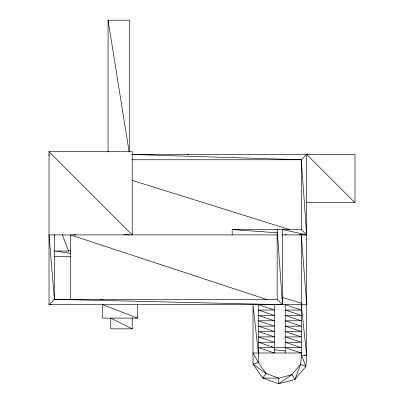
<?xml version="1.0" encoding="UTF-8"?>
<svg xmlns="http://www.w3.org/2000/svg" width="404" height="404" viewBox="0 0 404 404"><rect width="100%" height="100%" fill="white"/><g stroke="black" fill="none" stroke-linecap="round" stroke-linejoin="round"><path stroke-width="0.61" d="M307.914 154.55L306.671 154.394L301.303 159.762L306.671 234.911L282.517 229.543L282.517 304.692L277.149 299.324L54.389 299.324L49.02 304.692L49.02 151.712L132.219 151.712L132.219 234.911L49.02 151.712M285.199 234.911L286.355 234.512M187.31 154.57L188.542 154.394M51.515 304.444L49.02 304.692L306.671 304.692L301.303 234.911L300.116 234.487M100.202 299.571L102.697 299.324M108.065 151.874L108.065 20.2L129.538 20.2L129.538 151.874M131.598 154.394L354.98 154.394L354.98 202.702L306.671 202.702M132.052 159.762L301.303 159.762L301.303 229.543L306.671 234.911L282.103 234.911M232.179 234.911L232.179 229.543L301.303 229.543M277.482 234.911L49.02 234.911L54.389 299.324L282.517 304.692L277.149 229.543L277.149 299.324M70.67 251.015L54.389 251.015L70.402 253.303M54.06 256.383L70.801 256.383M137.587 318.11L102.697 318.11L102.697 304.692L137.587 318.11L137.587 304.692M132.219 328.846L110.747 328.846L110.747 318.11L132.219 328.846L132.219 318.11M301.677 353L252.995 353L258.363 362.454L266.13 373.543L278.851 378.174L291.93 374.675L300.632 364.302L301.455 354.884L305.833 366.453L294.955 379.422L278.603 383.8L262.701 378.013L252.995 364.145L252.995 304.692L258.363 353M354.98 202.702L306.671 154.394L306.671 355.687L301.303 355.687L301.303 234.911M283.012 159.373L301.303 159.762L132.052 154.474M232.179 229.543L277.25 232.79M301.036 234.507L306.671 234.911L305.469 234.532M123.897 234.507L129.538 234.911M304.429 355.141L306.803 355.353L305.833 366.453L300.632 364.302L294.955 379.422L291.93 374.675L278.603 383.8L278.851 378.174L262.701 378.013L266.13 373.543L252.995 364.145L258.363 362.454L258.363 304.692L274.462 310.06L258.363 310.06L274.462 315.428L258.363 315.428L274.462 320.796L258.363 320.796L274.462 326.164L258.363 326.164L274.462 331.533L258.363 331.533L274.462 336.896L258.363 336.896L274.462 342.264L258.363 342.264L274.462 347.632M274.215 349.758L285.451 350.879M150.985 154.394L152.217 154.57M74.068 234.461L75.856 234.911M281.906 297.374L301.839 303.263M132.093 180.356L289.814 229.644M266.943 299.566L70.488 234.911L70.488 299.672M285.199 347.632L301.303 353M299.611 234.512L300.768 234.911M62.327 234.618L68.503 251.086M108.065 20.2L129.139 151.909M301.303 304.692L306.671 355.687M306.429 226.402L306.671 229.543M49.02 154.394L49.086 155.651M285.199 353L285.199 304.692L301.303 310.06L285.199 310.06L301.303 315.428L285.199 315.428L301.303 320.796L285.199 320.796L301.303 326.164L285.199 326.164L301.303 331.533L285.199 331.533L301.303 336.896L285.199 336.896L301.303 342.264L285.199 342.264L301.303 347.632L258.363 347.632L274.462 353L274.462 304.692M54.389 234.451L54.389 299.324"/></g></svg>
